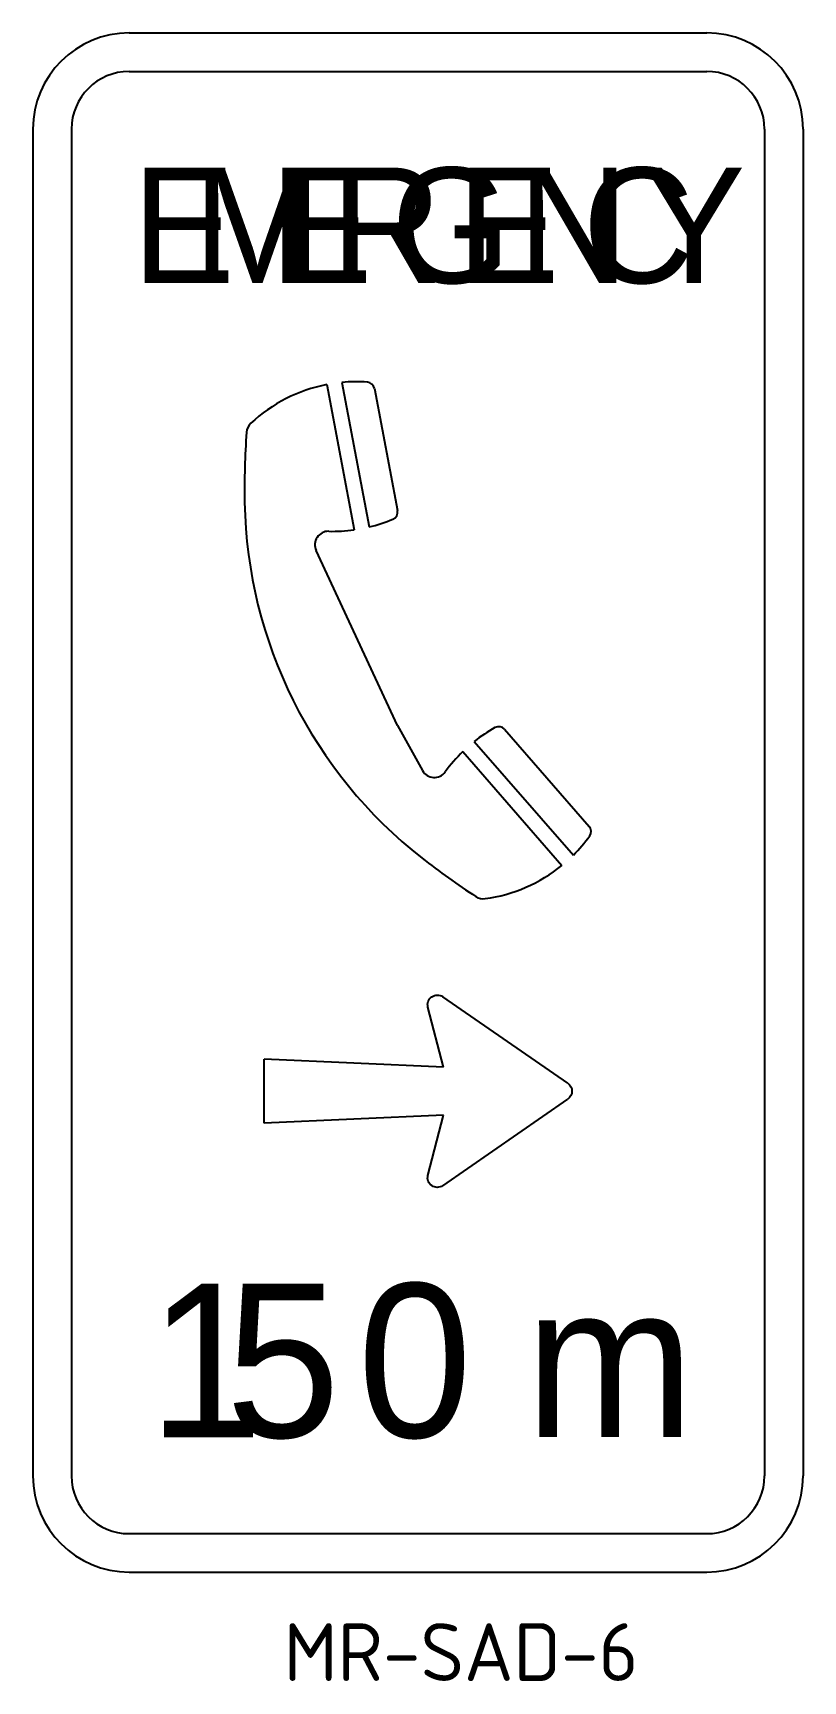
# Model space of a CAD drawing. Extents: x 255.6 to 295.6, y 169.4 to 255.
import ezdxf

# ---------------------------------------------------------------- set-up
doc = ezdxf.new("R2010")
doc.units = 0
doc.header["$LTSCALE"] = 12
doc.header["$MEASUREMENT"] = 0
doc.linetypes.add('DASHED2', pattern=[0.375, 0.25, -0.125])
for name, color, linetype in [('L25', 1, 'CONTINUOUS'), ('L35', 3, 'CONTINUOUS'), ('T25', 1, 'CONTINUOUS')]:
    doc.layers.add(name, color=color, linetype=linetype)
doc.styles.add('BSERIES', font='Bseries')
doc.styles.add('DSERIES', font='Dseries')
doc.styles.add('ISO', font='iso3098b.shx')
doc.styles.add('MESERIES', font='meseries')

# ---------------------------------------------------------------- blocks, each defined once
blk = doc.blocks.new('PHONE3')
at = {"layer": 'L35'}
for p, q in [((42.69, 267.18), (56.96, 191.68)), ((50.62, 268.31), (64.81, 193.18)), ((67.49, 265.18), (79.49, 201.68)), ((79.56, 89.94), (37.21, 180.99)), ((79.56, 89.94), (92.43, 66.56)), ((135.08, 88.07), (179.08, 37.57)), ((119.38, 81.73), (170.85, 22.65)), ((113.37, 76.44), (164.91, 17.29))]:
    blk.add_line(p, q, dxfattribs=at)
for centre, radius, start, end in [((57.95, 188.65), 80, 100.99683, 133.11064), ((57.95, 188.65), 80, 85.76597, 95.25907), ((63.56, 264.44), 4, 10.70135, 85.76597), ((400, 213.08), 400, 175.78953, 181.03951), ((8.06, 241.94), 7, 133.11064, 175.78953), ((240.03, 210.18), 240, 181.03951, 231.97955), ((45.89, 270.91), 80, 283.68381, 292.97983), ((75.56, 200.94), 4, 292.97983, 10.70135), ((43.56, 183.94), 7, 88.46596, 204.94349), ((45.89, 270.91), 80, 268.46596, 277.95183), ((169.17, 19.12), 80, 119.22994, 128.49499), ((132.06, 85.44), 4, 41.06522, 119.22994), ((169.17, 19.12), 80, 134.22704, 144.2557), ((98.56, 69.94), 7, 208.83168, 324.2557), ((176.06, 34.94), 4, 324.29889, 41.06522), ((114.34, 79.29), 80, 314.93429, 324.29889), ((338.58, 336.23), 400, 231.97955, 236.91768), ((114.34, 79.29), 80, 277.64971, 309.20145), ((124.06, 6.94), 7, 236.91768, 277.64971)]:
    blk.add_arc(centre, radius, start, end, dxfattribs=at)
blk = doc.blocks.new('D1ARROW')
at = {"layer": 'L35'}
for p, q in [((-117.9, 222.8), (-9.9, 378.8)), ((9.9, 378.8), (117.9, 222.8)), ((-105, 204.4), (-30, 224)), ((-30, 224), (-40, 0)), ((30, 224), (105, 204.4)), ((30, 224), (40, 0)), ((-40, 0), (40, 0))]:
    blk.add_line(p, q, dxfattribs=at)
for centre, start, end in [((0, 372), 34.6952, 145.3048), ((-108, 216), 145.3048, 284.6593), ((108, 216), 255.3407, 34.6952)]:
    blk.add_arc(centre, 12, start, end, dxfattribs=at)
blk = doc.blocks.new('150')
at = {"layer": 'L35', "style": 'DSERIES'}
for s, p in [('1', (-42.39, -11.71)), ('5', (-22.35, -11.71)), ('0', (11.91, -11.71))]:
    blk.add_text(s, height=40, dxfattribs=at).set_placement(p)

msp = doc.modelspace()

# ---------------------------------------------------------------- linework, layer by layer
at = {"layer": 'L35'}
for p, q in [((260.554, 255.041), (290.554, 255.041)), ((260.554, 253.041), (290.554, 253.041)), ((255.554, 250.041), (255.554, 180.041)), ((257.554, 250.041), (257.554, 180.041)), ((293.554, 250.041), (293.554, 180.041)), ((295.554, 250.041), (295.554, 180.041)), ((260.554, 177.041), (290.554, 177.041)), ((260.554, 175.041), (290.554, 175.041))]:
    msp.add_line(p, q, dxfattribs=at)
for centre, radius, start, end in [((260.554, 250.041), 5, 90, 180), ((290.554, 250.041), 5, 0, 90), ((260.554, 250.041), 3, 90, 180), ((290.554, 250.041), 3, 0, 90), ((260.554, 180.041), 5, 180, 270), ((260.554, 180.041), 3, 180, 270), ((290.554, 180.041), 3, 270, 0), ((290.554, 180.041), 5, 270, 0)]:
    msp.add_arc(centre, radius, start, end, dxfattribs=at)

# ---------------------------------------------------------------- block references
at = {"layer": 'L25', "xscale": -0.04165000000000418, "yscale": 0.04165000000000418, "zscale": 0.04165, "rotation": 270}
msp.add_blockref('D1ARROW', (267.558, 200.038), dxfattribs=at)
at = {"layer": 'L25', "linetype": 'DASHED2', "xscale": 0.2, "yscale": 0.2, "zscale": 0.2}
msp.add_blockref('150', (270.032, 184.383), dxfattribs=at)
at = {"layer": 'L35', "xscale": 0.1, "yscale": 0.1, "zscale": 0.1}
msp.add_blockref('PHONE3', (266.542, 210.046), dxfattribs=at)

# ---------------------------------------------------------------- texts
at = {"layer": 'L35'}
for s, height, style, p in [('E', 6, 'BSERIES', (260.697, 242.041)), ('M', 6, 'BSERIES', (263.863, 242.041)), ('E', 6, 'BSERIES', (267.851, 242.041)), ('R', 6, 'BSERIES', (271.018, 242.041)), ('G', 6, 'BSERIES', (274.151, 242.041)), ('E', 6, 'BSERIES', (277.558, 242.041)), ('N', 6, 'BSERIES', (280.724, 242.041)), ('C', 6, 'BSERIES', (284.096, 242.041)), ('Y', 6, 'BSERIES', (287.213, 242.041)), ('m', 7.875, 'MESERIES', (281.132, 182.073))]:
    msp.add_text(s, height=height, dxfattribs=dict(at, style=style)).set_placement(p)
at = {"layer": 'T25', "color": 3, "style": 'ISO'}
msp.add_text('MR-SAD-6', height=3, dxfattribs=at).set_placement((268.581, 169.386))

doc.saveas('drawing.dxf')
